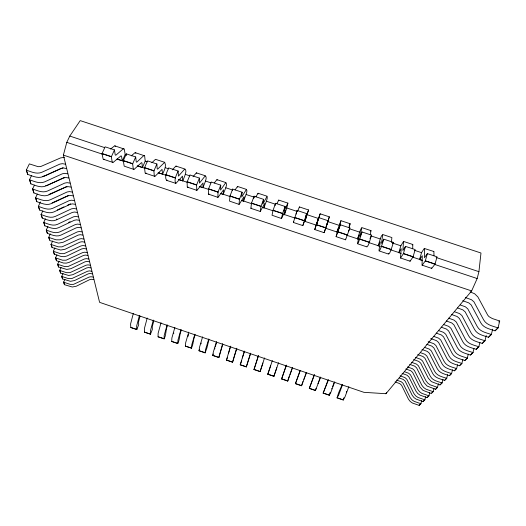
<?xml version="1.0" encoding="UTF-8"?>
<svg xmlns="http://www.w3.org/2000/svg" width="526" height="526" viewBox="0 0 526 526"><rect width="100%" height="100%" fill="white"/><g stroke="black" fill="none" stroke-linecap="round" stroke-linejoin="round"><path stroke-width="0.79" d="M182.752 180.99L182.476 176.157L175.921 183.39L166.466 180.306C164.171 176.447 167.275 171.542 168.715 167.912L178.117 171.022L178.459 176.105L184.554 169.26C188.282 169.497 183.193 179.353 182.785 180.839L178.288 179.504M202.99 187.703L203.023 187.552C203.26 186.092 208.447 176.335 205.081 176.059L199.479 183.074L199.407 178.077L189.985 174.954L187.138 181.917L187.249 187.085L196.948 190.373L203.043 183.002L202.99 187.703L199.262 186.467M340.933 220.69L338.58 229.218L340.315 224.78L349.895 227.955L345.575 239.797L336.107 236.654L338.534 227.909L336.883 232.144L340.933 220.69L350.138 223.734L349.179 227.719M195.139 334.852C193.134 339.165 193.588 343.971 191.411 348.173L185.362 346.108L185.671 342.689L188.722 332.143M433.963 255.814L433.911 251.52L424.265 248.443L421.536 252.651L419.538 259.574L422.602 260.594M199.407 178.077L196.586 185.053L196.803 190.386M367.017 246.49C368.568 247.023 370.751 236.759 371.606 235.148L362 231.966L359.981 236.312L361.77 227.949C360.428 228.192 358.351 237.009 357.483 238.982L359.002 239.481M302.812 225.595L306.638 213.615L297.098 210.453L293.383 222.465L302.812 225.595L306.139 217.166L304.889 221.525L308.584 209.973L299.425 206.942L297.506 211.38M191.411 348.173L191.773 344.773L194.857 334.227M223.274 194.436L223.307 194.285C223.425 192.786 228.606 183.232 225.654 182.87L220.545 190.064L220.742 185.152L211.301 182.022L208.526 189.012L208.375 194.101L218.027 197.375L223.57 189.807L223.274 194.436L220.282 193.443M388.477 253.315C389.273 256.958 393.409 242.381 393.369 242.361L383.743 239.172L381.442 243.433L382.711 234.885C380.811 234.537 379.068 244.123 378.128 245.833L380.416 246.589M208.953 339.559L206.896 348.008L205.107 352.847L199.052 350.776L199.479 347.403L202.602 336.864M258.187 193.916L258.029 193.272L255.938 196.816M220.742 185.152L218.001 192.154L217.902 197.395M412.686 248.765L412.811 244.491L403.541 241.421L400.858 245.8L398.8 252.69L401.088 253.453M205.107 352.847L205.587 349.488L208.75 338.954M243.61 201.188L243.643 201.031C243.735 199.407 248.693 190.234 246.273 189.702L241.664 197.072L242.138 192.24L232.676 189.104L229.967 196.126L229.546 201.129L239.159 204.39L244.09 196.593L243.61 201.188L241.362 200.439M478.916 271.672L480.981 253.013L80.215 120.612L69.787 136.063L66.789 142.342L63.383 155.104L99.598 302.345L363.92 392.33L385.959 393.711L471.638 290.917L477.167 278.537L478.916 271.672L436.12 257.484M232.499 190.636L232.676 189.104M222.787 344.267L218.823 357.529L212.754 355.458L213.306 352.118L216.508 341.598M242.138 192.24L239.461 199.282L239.054 204.417M391.383 242.493L391.89 237.561L382.639 234.497M218.823 357.529L222.662 343.695M278.741 200.722L278.747 200.09L276.84 203.746M263.986 207.948L264.019 207.796C264.276 205.922 268.628 197.342 266.945 196.546L262.836 204.095L263.585 199.347L254.097 196.205L251.461 203.26L250.876 208.342L260.252 211.459L264.723 203.437L263.986 207.948L262.487 207.454M253.729 198.466L254.097 196.205M318.677 217.606L317.224 222.13L320.156 213.806L329.342 216.85L324.18 232.63L328.237 220.775L318.677 217.606L316.257 224.766L314.719 229.546L324.167 232.689M214.707 349.021L214.897 348.054M236.884 348.225L232.558 362.217L226.482 360.139L230.427 346.338M263.585 199.347L260.981 206.422L260.252 211.459M282.909 214.233L284.415 214.733L286.788 207.994L287.886 203.121L278.747 200.09M232.558 362.217L236.595 348.436M329.342 216.85L326.659 225.26L328.237 220.775M370.304 234.721L370.988 230.638L361.763 227.587M201.011 343.846L201.188 343.07M228.481 353.715L228.573 353.242M287.886 203.121L284.06 211.13L285.085 206.475L275.571 203.319L273.007 210.413L272.041 215.246L281.509 218.52L285.408 210.295L284.415 214.733M275.091 205.548L275.571 203.319M250.527 353.709L246.313 366.911L240.231 364.834L244.373 351.085M345.687 239.106L345.575 239.797M299.333 207.546L299.425 206.942M285.085 206.475L282.547 213.576L281.509 218.52M246.313 366.911L250.547 353.189M462.748 300.721L468.784 302.884L471.178 304.922L480.823 322.872C483.664 328.079 489.989 329.072 495.065 330.828L498.083 327.744M495.065 330.828L498.05 327.895L499.7 321.005L492.316 318.539L489.055 316.685L487.753 315.205L477.878 296.927L474.649 293.764L470.159 291.871M457.627 307.973L462.827 309.853L465.162 311.859L474.564 329.48C477.325 334.589 483.525 335.568 488.496 337.284L491.35 334.477L492.632 329.177M158.102 172.811L162.593 174.139C164.04 170.674 166.827 166.019 164.684 162.317L155.486 159.312L151.876 162.718M451.656 314.535L457.133 316.514L459.422 318.48L468.587 335.785C471.283 340.795 477.358 341.762 482.224 343.439L484.965 340.749L486.234 335.549M488.496 337.284L491.389 334.326M173.758 333.379L173.843 333.037M482.224 343.439L484.998 340.605M446.298 320.965L451.67 322.905L453.912 324.838L462.854 341.841C465.484 346.759 471.441 347.706 476.208 349.356L478.87 346.627M476.208 349.356L478.838 346.772L479.922 342.367M441.156 327.146L446.416 329.052L448.612 330.953L457.35 347.653C459.908 352.486 465.753 353.419 470.422 355.037L472.986 352.407M470.422 355.037L472.953 352.552L473.959 348.488M436.205 333.089L441.367 334.963L443.517 336.831L452.051 353.248C454.556 357.996 460.283 358.91 464.866 360.494L467.331 357.969M464.866 360.494L467.298 358.107L468.298 354.11M430.728 338.573L436.508 340.651L438.612 342.485L446.955 358.627C449.401 363.295 455.023 364.196 459.514 365.748L461.887 363.315M459.514 365.748L461.854 363.453L462.847 359.521M137.227 165.881L142.415 167.603L145.222 161.068L144.63 155.841L135.116 152.573L131.244 155.88M426.856 344.32L431.82 346.128L433.884 347.929L442.05 363.808C444.437 368.397 449.96 369.278 454.365 370.81L456.653 368.463M454.365 370.81L456.621 368.594L457.6 364.728M422.003 349.488L427.309 351.407L429.334 353.183L437.316 368.805C439.651 373.309 445.075 374.183 449.401 375.682L451.61 373.421M449.401 375.682L451.578 373.552L452.544 369.745M417.749 354.609L422.957 356.497L424.942 358.245L432.76 373.618C435.041 378.049 440.374 378.911 444.621 380.383L446.745 378.194M444.621 380.383L446.712 378.325L447.679 374.584M409.669 364.334L414.698 366.162L416.612 367.852L424.114 382.744L427.086 386.045L435.548 389.293L437.5 387.379L438.441 383.75M413.64 359.56L418.755 361.415L420.701 363.131L428.361 378.26L431.392 381.613L440.006 384.92L442.057 382.803M440.006 384.92L442.024 382.935L442.977 379.253M405.835 368.95L410.78 370.745L412.654 372.415L420.004 387.077L422.93 390.325L431.241 393.527L433.128 391.673L433.983 388.398M435.548 389.293L437.527 387.254M402.134 373.414L406.986 375.183L408.833 376.82L416.04 391.265L417.822 393.566L420.096 395.171L427.079 397.61L428.933 395.703M427.079 397.61L428.9 395.822L429.749 392.593M399.247 377.964L403.324 379.463L405.138 381.08L412.206 395.315L413.962 397.577L416.191 399.162L423.062 401.562L424.857 399.707M423.062 401.562L424.824 399.832L425.665 396.65M395.079 381.902L399.78 383.618L401.562 385.21L408.498 399.234L410.214 401.463L412.41 403.021L419.163 405.388L420.905 403.593M419.163 405.388L420.872 403.712L421.707 400.575M296.118 214.115L297.098 210.453M320.156 213.806L318.631 218.546L307.197 214.753M133.361 313.292L130.599 323.904L130.777 327.481L136.786 329.532L138.713 324.759L138.516 322.024L140.034 316.093M262.921 362.986L260.094 371.612L253.999 369.535L258.345 355.839M139.456 315.37L136.661 325.975L136.786 329.532M147.221 318.013L144.387 328.612L144.44 332.143L150.462 334.194L152.362 329.414L152.264 326.712L153.829 320.788M228.698 352.762L230.756 346.141M242.387 357.95L242.703 356.878M419.538 259.574L422.299 255.728L422.049 265.137L431.708 268.405L435.002 264.17L437.034 256.833L427.355 253.624L424.489 257.707L424.521 248.371M153.322 320.091L150.456 330.683L150.462 334.194M422.141 265.229L425.297 260.949L427.355 253.624M161.035 322.714L158.122 333.293L158.063 336.791L164.092 338.849C166.512 334.681 165.388 329.809 167.577 325.469M167.15 324.798L164.204 335.371L164.092 338.849M174.869 327.422L171.884 337.988L171.7 341.446L177.742 343.504C180.037 339.323 179.248 334.477 181.352 330.157M398.8 252.69L401.233 248.699L400.477 257.977L410.089 261.225L413.061 256.885L415.165 249.58L405.513 246.385L402.877 250.501L403.541 241.421M180.99 329.506L177.979 340.066L177.742 343.504M260.094 371.612L264.525 357.943M306.638 213.615L305.336 218.185L308.584 209.973M400.549 258.056L403.376 253.677L405.513 246.385M187.913 336.587L188.591 334.299M342.071 384.874L338.573 392.902L337.061 397.88L343.215 399.977L343.873 397.781M378.128 245.833L380.331 241.809L378.996 250.166C379.529 253.723 383.802 239.12 383.743 239.172M215.259 346.746L216.436 342.945M328.046 380.101L323.161 393.132L329.302 395.23L330.19 392.35M242.808 356.536L244.386 351.618M314.331 374.584L309.295 388.405L315.429 390.496L316.119 388.313M357.483 238.982L359.389 234.826L357.601 243.058C357.476 246.424 362.171 231.802 362 231.966M300.083 370.58L295.441 383.678L301.562 385.768L302.93 381.521M278.53 362.71L273.895 376.32L267.793 374.242L272.337 360.599M316.553 224.641L317.724 221.012L314.719 229.546M336.107 236.654L340.315 224.78M258.522 355.589L253.999 369.535M286.381 365.077L281.607 378.95L287.722 381.041L289.333 376.116M270.666 365.623L267.793 374.242M273.895 376.32L276.288 369.259M316.336 225.325L318.381 219.283M276.814 367.72L276.472 368.726M286.348 365.373L281.607 378.95M292.035 368.687L289.931 374.663M292.548 367.483L287.722 381.041M300.116 370.922L295.441 383.678M306.323 373.033L301.562 385.768M240.231 364.834L241.704 360.639M304.935 376.458L306.264 372.684M314.436 374.933L309.295 388.405M226.482 360.139L227.495 357.318M318.901 381.212L320.249 377.444M320.663 377.057L315.429 390.496M304.672 377.208L304.304 378.214M328.5 379.726L323.161 393.132M212.754 355.458L213.286 353.998M332.596 386.722L333.971 382.961M334.733 381.843L330.9 392.225L329.302 395.23M342.604 384.526L338.724 394.894L337.061 397.88M318.493 382.33L318.631 381.968M348.85 386.649L344.938 397.012L343.215 399.977M199.052 350.776L199.591 349.323M185.362 346.108L191.451 348.067M171.7 341.446L177.781 343.399M304.199 378.49L303.824 379.397M318.368 382.658L317.947 383.704M158.063 336.791L164.132 338.744M346.601 391.495L346.325 392.186M144.44 332.143L150.502 334.095M130.777 327.481L136.826 329.427M348.462 231.473L349.895 227.955M349.008 226.305L350.138 223.734M175.756 183.39C173.639 179.484 176.716 174.685 178.117 171.022M154.756 176.42L154.249 175.671L153.921 170.891L156.873 163.987L147.504 160.877L144.518 167.774L145.163 173.107L154.946 176.42L162.034 169.379L162.56 174.29M385.959 393.711L386.551 392.317M133.808 169.457L133.216 168.682L132.664 163.836L135.688 156.965L126.339 153.868L123.288 160.726L124.189 166.137L134.018 169.471L141.494 162.606L141.954 162.961L142.415 167.603M117.042 159.181L122.354 160.778L125.188 154.427L124.254 149.088L114.701 145.807L110.565 149.029M93.786 279.635L91.563 279.273L89.69 279.635L76.277 286.236L72.279 286.999L64.461 284.691L63.626 282.199L64.928 279.293M64.461 284.691L63.679 282.094M92.366 273.862L90.104 273.494L88.197 273.855L74.561 280.542L70.497 281.311L62.555 278.971L61.693 276.4L63.021 273.454M62.555 278.971L61.746 276.288M293.718 221.84L293.383 222.465M90.899 267.925L88.605 267.556L86.665 267.925L72.798 274.69L68.669 275.473L60.595 273.093L59.708 270.43L61.055 267.451M112.807 162.481L112.13 161.679L111.361 156.768L114.451 149.923L105.121 146.833L101.998 153.664L103.168 159.154L113.044 162.501L121.033 155.821L121.545 156.196L122.216 160.897M60.595 273.093L59.76 270.318M89.387 261.797L87.06 261.415L85.081 261.79L70.977 268.648L66.782 269.43L58.57 267.017L57.656 264.269L59.03 261.244M58.57 267.017L57.709 264.157M87.829 255.458L85.455 255.071L83.45 255.452L69.097 262.395L66.243 263.138L63.455 263.033L56.479 260.738L55.585 257.779M86.211 248.91L83.798 248.515L81.754 248.897L67.15 255.932L64.251 256.681L61.41 256.57L54.316 254.242L53.389 251.178M56.479 260.738L55.532 257.891L56.933 254.827M54.316 254.242L53.336 251.296L54.895 247.904M84.541 242.124L82.082 241.723L80.005 242.111L65.139 249.239L60.714 250.054L52.074 247.516L51.061 244.472L52.653 241.026M52.074 247.516L51.114 244.353M82.806 235.102L80.307 234.695L78.19 235.083L63.054 242.308L58.55 243.13L49.76 240.553L48.708 237.397L50.325 233.906M81.011 227.824L78.473 227.41L76.316 227.804L60.891 235.122C56.381 237.239 51.627 234.78 47.353 233.334L46.321 229.941M47.353 233.334L46.262 230.059L47.919 226.522M79.156 220.282L76.566 219.855L74.37 220.256L58.649 227.679C54.053 229.823 49.214 227.324 44.861 225.851L43.73 222.452L45.42 218.862M44.861 225.851L43.789 222.334M369.982 238.607L371.606 235.148M77.223 212.458L74.587 212.024L72.345 212.425L56.321 219.947C51.64 222.123 46.709 219.585 42.277 218.086L41.16 214.437M42.277 218.086L41.1 214.562L42.823 210.913M75.218 204.331L72.529 203.891L70.247 204.298L53.908 211.925C49.135 214.128 44.112 211.551 39.588 210.025L38.365 206.356L40.476 201.938M39.588 210.025L38.431 206.231M73.14 195.889L70.399 195.442L68.071 195.85L51.397 203.588C46.531 205.824 41.409 203.2 36.8 201.642L35.59 197.704M36.8 201.642L35.531 197.835L37.333 194.074M70.977 187.111L68.183 186.651L65.803 187.072L48.793 194.916C43.822 197.184 38.602 194.515 33.894 192.93L32.638 188.834M33.894 192.93L32.573 188.965L34.42 185.145M68.728 177.992L65.875 177.525L63.449 177.946L46.078 185.902C41.002 188.203 35.683 185.487 30.876 183.87L29.568 179.609M30.876 183.87L29.502 179.747L31.514 175.612M66.381 168.484L63.468 168.004L60.996 168.432L43.25 176.506C38.063 178.84 32.638 176.072 27.733 174.428L26.3 170.122L29.357 163.895L38.089 166.663L40.568 166.597L60.569 157.918L64.369 157.346M27.733 174.428L26.366 169.99M331.656 388.885L331.886 388.451M392.646 243.722L393.369 242.361M370.606 231.151L370.988 230.638M235.083 189.906L237.528 186.441L246.622 189.459M214.279 183.009L216.87 179.642L226.068 182.647M412.259 244.945L412.811 244.491M193.029 176.749L196.362 172.85L205.554 175.855M172.285 169.872L175.901 166.078L185.093 169.083M251.218 208.033L250.876 208.342M498.707 321.997L499.7 321.005M431.747 392.942L433.161 391.548M433.365 251.658L433.812 251.448M209.046 194.022L208.566 194.291M188.032 187.046L187.486 187.289M167.071 180.083L166.466 180.306M68.63 222.413L70.109 221.716M57.321 209.946L63.942 206.889M67.617 205.193L70.556 203.838M68.472 195.462L52.087 202.885M66.98 186.454L48.931 194.442M64.678 177.433L47.458 185.231L45.65 185.612M63.048 167.709L44.703 175.96L42.856 176.348M146.162 173.139L145.485 173.337M104.391 159.266L103.583 159.417M56.361 219.184L56.92 219.066M164.684 162.317L157.622 169.155L157.202 168.813L156.873 163.987M144.315 155.578L143.651 155.716L136.721 162.225L136.234 161.857L135.688 156.965M123.899 148.812L123.169 148.93L115.766 155.275L115.22 154.887L114.451 149.923M65.316 164.151L62.377 163.671L59.879 164.099L41.962 172.226C36.728 174.573 31.251 171.785 26.3 170.122M67.703 173.836L64.823 173.363L62.377 173.784L44.842 181.792C39.72 184.113 34.348 181.371 29.502 179.747M69.991 183.12L67.17 182.66L64.777 183.074L47.603 190.971C42.586 193.252 37.32 190.563 32.573 188.965M72.194 192.049L69.425 191.595L67.078 192.01L50.259 199.795C45.341 202.043 40.18 199.4 35.531 197.835M74.311 200.636L71.595 200.196L69.294 200.603L52.81 208.276C47.997 210.499 42.928 207.895 38.365 206.356M76.349 208.901L73.686 208.467L71.431 208.868L55.269 216.436C50.542 218.625 45.571 216.068 41.1 214.562M78.308 216.857L75.698 216.429L73.482 216.83L57.63 224.293C53.001 226.456 48.116 223.938 43.73 222.452M80.202 224.523L77.638 224.102L75.461 224.503L59.911 231.867C55.361 233.998 50.568 231.519 46.262 230.059M82.023 231.92L79.505 231.506L77.368 231.894L62.107 239.166L59.832 239.823L56.111 239.823L48.708 237.397M83.779 239.047L81.306 238.646L79.209 239.034L61.996 246.858L58.333 246.858L51.061 244.472M85.482 245.938L83.049 245.537L80.991 245.925L64.08 253.644L60.483 253.644L53.336 251.296M87.119 252.592L84.732 252.197L82.707 252.579L66.092 260.199L62.561 260.206L55.532 257.891M88.703 259.022L86.356 258.641L84.364 259.016L68.038 266.537L64.567 266.544L57.656 264.269M90.242 265.242L87.927 264.867L85.975 265.236L69.919 272.665L66.506 272.672L59.708 270.43M91.721 271.265L89.453 270.89L87.526 271.258L71.74 278.596L68.387 278.602L61.693 276.4M93.168 277.117L90.932 276.755L89.039 277.117L73.515 284.362L70.208 284.369L63.626 282.199M258.115 193.259L267.228 196.277M69.787 136.063L104.648 147.615M125.188 154.427L126.681 154.92M145.222 161.068L147.471 161.811M165.309 167.722L168.307 168.721M185.435 174.395L189.945 175.894M205.613 181.082L210.887 182.831M225.838 187.789L232.63 190.037M246.109 194.508L254.433 197.263M266.426 201.241L275.525 204.259M286.788 207.994L296.671 211.268M327.659 221.538L339.119 225.332M349.698 228.843L359.646 232.144M371.021 235.911L380.232 238.962M392.396 242.992L400.858 245.8M414.6 250.356L421.536 252.651M102.07 153.513L111.427 156.616M123.354 160.575L132.73 163.691M144.584 167.623L153.986 170.74M165.868 174.685L175.29 177.814M187.197 181.766L196.652 184.902M208.585 188.86L218.06 192.003M230.026 195.974L239.521 199.124M251.513 203.108L261.034 206.264M273.06 210.255L282.607 213.424M294.659 217.422L304.225 220.598M316.31 224.609L325.896 227.791M338.014 231.808L347.627 234.997M359.771 239.028L369.41 242.23M381.58 246.267L391.245 249.475M403.422 253.512L413.107 256.727M425.337 260.791L435.048 264.013M101.998 153.664L111.361 156.768M123.288 160.726L132.664 163.836M144.518 167.774L153.921 170.891M165.802 174.836L175.23 177.966M187.138 181.917L196.586 185.053M208.526 189.012L218.001 192.154M229.967 196.126L239.461 199.282M251.461 203.26L260.981 206.422M273.007 210.413L282.547 213.576M294.606 217.58L304.173 220.756M316.257 224.766L325.844 227.949M337.962 231.966L347.574 235.155M359.718 239.185L369.357 242.387M381.534 246.424L391.193 249.633M403.376 253.677L413.061 256.885M425.297 260.949L435.002 264.17M66.789 142.342L102.531 154.203M117.134 159.049L121.611 160.535M122.354 160.778L123.853 161.278M138.016 165.979L144.703 168.202M158.891 172.909L165.605 175.138M179.077 179.603L187.309 182.338M200.051 186.566L208.316 189.307M220.328 193.298L230.125 196.546M241.395 200.288L251.987 203.805M264.019 207.796L273.152 210.827M284.448 214.575L295.119 218.119M304.916 221.367L316.382 225.174M325.443 228.179L336.936 231.992M346.779 235.26L357.529 238.83M368.936 242.617L378.174 245.681M390.371 249.732L398.866 252.546M412.64 257.122L422.661 260.449M434.147 264.256L477.167 278.537M357.542 243.775L367.036 246.924M379.029 250.909L388.55 254.071M63.383 155.104L471.638 290.917M465.392 297.538L471.487 299.721L473.906 301.779L483.657 319.874C486.537 325.127 492.921 326.127 498.05 327.895M460.165 304.922L465.418 306.822L467.778 308.847L477.286 326.607C480.08 331.755 486.333 332.741 491.35 334.477M454.484 311.74L459.619 313.601L461.933 315.587L471.197 333.03C473.926 338.087 480.054 339.053 484.965 340.749M448.639 318.158L454.056 320.11L456.318 322.063L465.365 339.191C468.022 344.155 474.025 345.109 478.838 346.772M443.405 324.443L448.711 326.363L450.927 328.277L459.757 345.109C462.347 349.981 468.239 350.921 472.953 352.552M438.375 330.492L443.576 332.373L445.746 334.26L454.365 350.803C456.897 355.589 462.676 356.51 467.298 358.107M433.529 336.311L438.631 338.159L440.755 340.006L449.184 356.273C451.656 360.974 457.324 361.881 461.854 363.453M428.157 341.67L433.871 343.728L435.955 345.549L444.194 361.54C446.607 366.162 452.176 367.056 456.621 368.594M424.37 347.311L429.282 349.093L431.327 350.881L439.388 366.615C441.748 371.159 447.212 372.04 451.578 373.552M420.379 352.63L424.863 354.268L426.862 356.03L434.752 371.507C437.06 375.978 442.432 376.84 446.712 378.325M415.435 357.391L420.596 359.265L422.562 360.994L430.288 376.228C432.543 380.62 437.816 381.475 442.024 382.935M411.411 362.243L416.474 364.084L418.4 365.787L425.975 380.785L427.835 383.171L430.209 384.835L437.5 387.379M407.518 366.931L412.496 368.739L414.389 370.416L421.806 385.183L423.634 387.53L425.968 389.174L433.128 391.673M404.468 371.698L408.649 373.236L410.51 374.887L417.775 389.431L419.577 391.745L421.865 393.363L428.9 395.822M400.122 375.834L404.935 377.583L406.762 379.213L413.89 393.54L415.652 395.822L417.9 397.413L424.824 399.832M396.597 380.074L401.331 381.797L403.126 383.401L410.122 397.518L411.858 399.76L414.067 401.331L420.872 403.712M199.084 350.671L205.147 352.742M212.793 355.352L218.862 357.424M226.522 360.034L232.597 362.112M240.264 364.728L246.352 366.806M254.038 369.423L260.133 371.507M267.826 374.131L273.934 376.215M281.64 378.845L287.755 380.936M295.474 383.566L301.602 385.657M310.097 388.556L315.462 390.391M323.194 393.027L329.335 395.125M337.863 398.031L343.248 399.872M114.924 145.847L115.45 146.373M135.327 152.599L135.892 153.414M431.708 268.405L431.478 267.898M176.065 166.091L176.407 166.558M196.5 172.857L196.783 173.304M410.089 261.225L409.925 260.745M216.995 179.642L217.212 180.07M237.528 186.441L237.686 187.125M48.76 237.272L49.602 239.803M126.339 153.868L126.496 155.229"/></g></svg>
